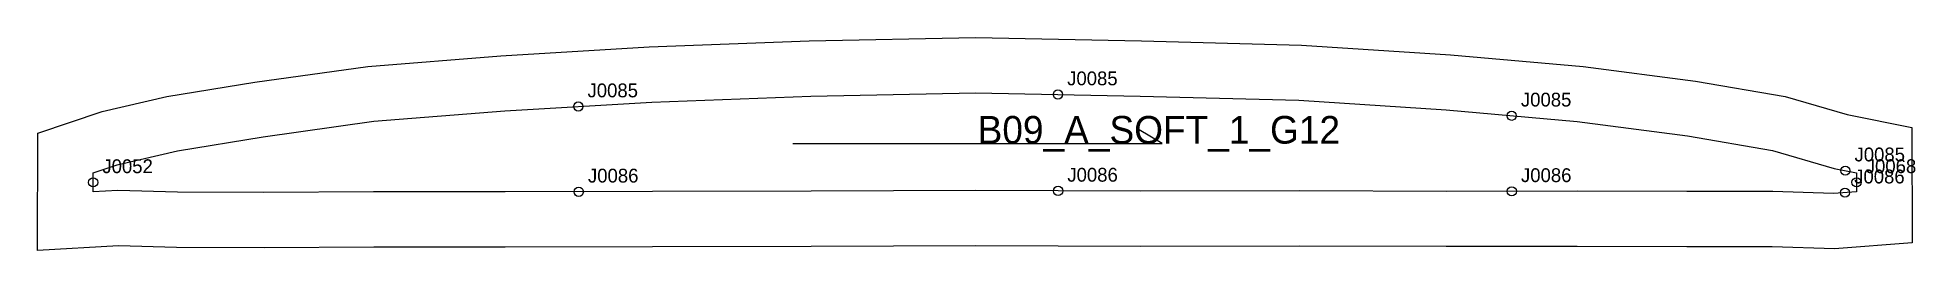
# Model space of a CAD drawing. Header units: millimetres. Extents: x -12 to 395, y -17 to 29.
import ezdxf

# ---------------------------------------------------------------- set-up
doc = ezdxf.new("R2010")
doc.units = ezdxf.units.MM
for name, color, linetype in [('CUT', 1, 'Continuous'), ('GRAIN', 3, 'Continuous'), ('LABEL', 7, 'Continuous'), ('NOTCH', 2, 'Continuous'), ('SEW', 5, 'Continuous')]:
    doc.layers.add(name, color=color, linetype=linetype)

msp = doc.modelspace()

# ---------------------------------------------------------------- linework, layer by layer
at = {"layer": 'CUT'}
msp.add_lwpolyline([(-11.97, 8.59), (1.92, 13.34), (15.97, 16.55), (34.99, 19.68), (59.48, 23.12), (88.29, 25.41), (120.43, 27.35), (155.1, 28.65), (191.13, 29.39), (227.07, 28.63), (261.71, 27.75), (293.97, 25.63), (322.74, 23.07), (347.08, 19.93), (366.45, 16.6), (379.93, 12.64), (393.92, 9.85), (393.96, -15.2), (377.2, -16.5), (363.63, -16.06), (345.16, -16.04), (321.41, -16), (293.08, -16.01), (261.32, -15.91), (226.83, -15.96), (191.18, -15.86), (155.54, -15.98), (121.16, -16.05), (89.21, -16.15), (60.77, -16.1), (37, -16.27), (18.02, -16.21), (5.5, -15.82), (-12.05, -16.85), (-11.97, 8.59)], close=True, dxfattribs=at)
at = {"layer": 'GRAIN'}
for p, q in [((231.57, 6.35), (226.57, 9.35)), ((151.57, 6.35), (231.57, 6.35))]:
    msp.add_line(p, q, dxfattribs=at)
at = {"layer": 'NOTCH'}
for centre in [(208.96, 17.01), (105.07, 14.4), (307.24, 12.4), (379.5, 0.49), (-0.01, -2.06), (105.17, -4.1), (209, -3.91), (307.26, -4), (379.43, -4.29), (381.94, -2.05)]:
    msp.add_circle(centre, 1, dxfattribs=at)
at = {"layer": 'SEW'}
msp.add_lwpolyline([(0, 0), (5.21, 1.78), (18.29, 4.77), (36.8, 7.81), (60.79, 11.19), (89.13, 13.44), (121.02, 15.36), (155.44, 16.65), (191.12, 17.38), (226.79, 16.64), (261.17, 15.76), (293.05, 13.67), (321.44, 11.14), (345.29, 8.06), (363.73, 4.89), (377.06, 0.97), (381.94, 0), (381.94, -4.1), (376.93, -4.49), (363.83, -4.07), (345.17, -4.04), (321.42, -4), (293.1, -4.01), (261.32, -3.91), (226.83, -3.96), (191.18, -3.86), (155.51, -3.98), (121.13, -4.05), (89.2, -4.15), (60.74, -4.1), (36.97, -4.27), (18.23, -4.21), (5.33, -3.81), (-0.01, -4.12)], close=True, dxfattribs=at)

# ---------------------------------------------------------------- texts
at = {"layer": 'LABEL'}
for s, height, p in [('J0085', 3, (210.96, 19.01)), ('J0085', 3, (107.07, 16.4)), ('J0085', 3, (309.24, 14.4)), ('B09_A_SOFT_1_G12', 6, (191.57, 6.35)), ('J0085', 3, (381.5, 2.49)), ('J0052', 3, (1.99, -0.06)), ('J0086', 3, (107.17, -2.1)), ('J0086', 3, (211, -1.91)), ('J0086', 3, (309.26, -2)), ('J0086', 3, (381.43, -2.29)), ('J0068', 3, (383.94, -0.05))]:
    msp.add_text(s, height=height, dxfattribs=at).set_placement(p)

doc.saveas('drawing.dxf')
